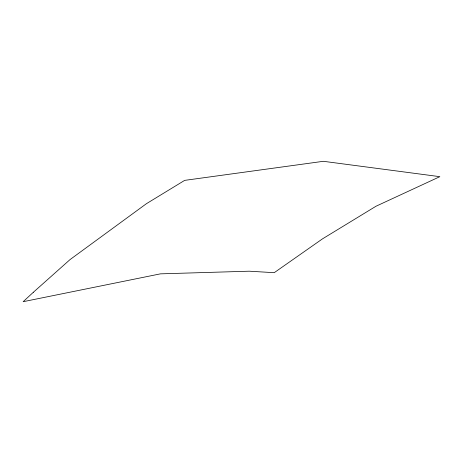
<?xml version="1.0" encoding="UTF-8"?>
<svg xmlns="http://www.w3.org/2000/svg" width="463" height="463" viewBox="0 0 463 463"><rect width="100%" height="100%" fill="white"/><g stroke="black" fill="none" stroke-linecap="round" stroke-linejoin="round"><path stroke-width="0.69" d="M33.324 292.298L23.15 301.697L160.435 273.853L249.233 271.196L274.223 272.684L322.485 238.862L375.997 206.238L439.85 176.675L323.382 161.303L184.673 180.373L146.412 203.703L70.063 259.569L33.324 292.298"/></g></svg>
